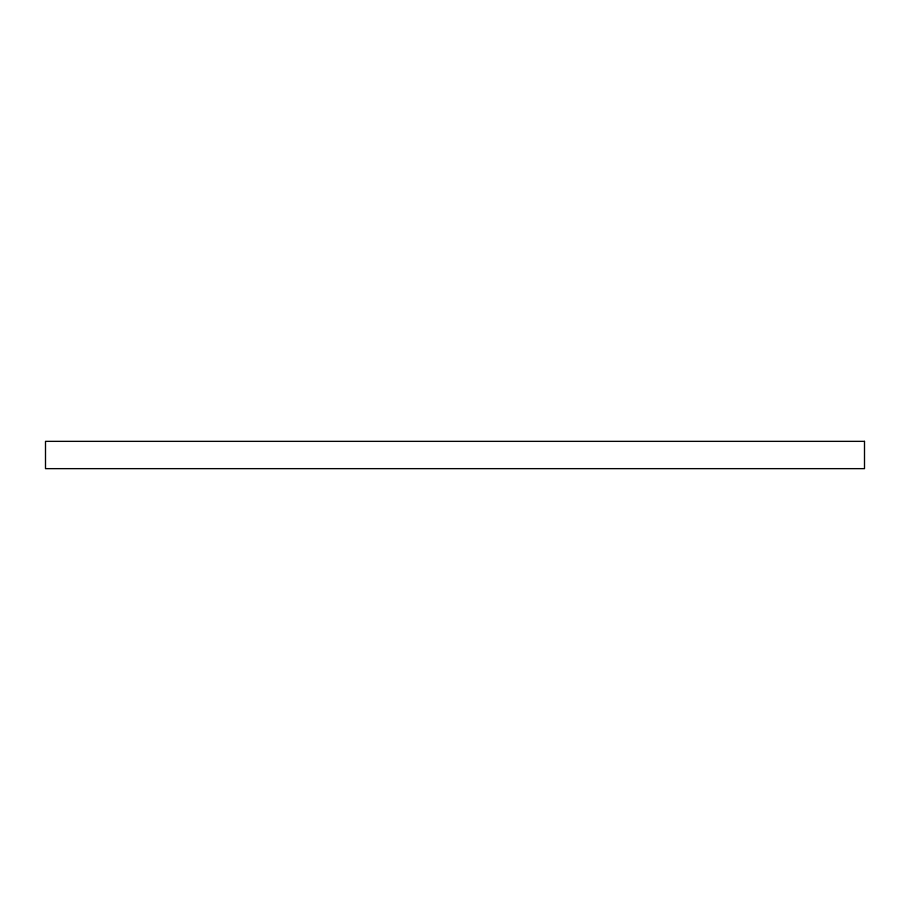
<?xml version="1.0" encoding="UTF-8"?>
<svg xmlns="http://www.w3.org/2000/svg" width="910" height="910" viewBox="0 0 910 910"><rect width="100%" height="100%" fill="white"/><g stroke="black" fill="none" stroke-linecap="round" stroke-linejoin="round"><path stroke-width="1.36" d="M864.5 441.35L45.5 441.35L45.5 468.65L864.5 468.65L864.5 441.35"/></g></svg>
